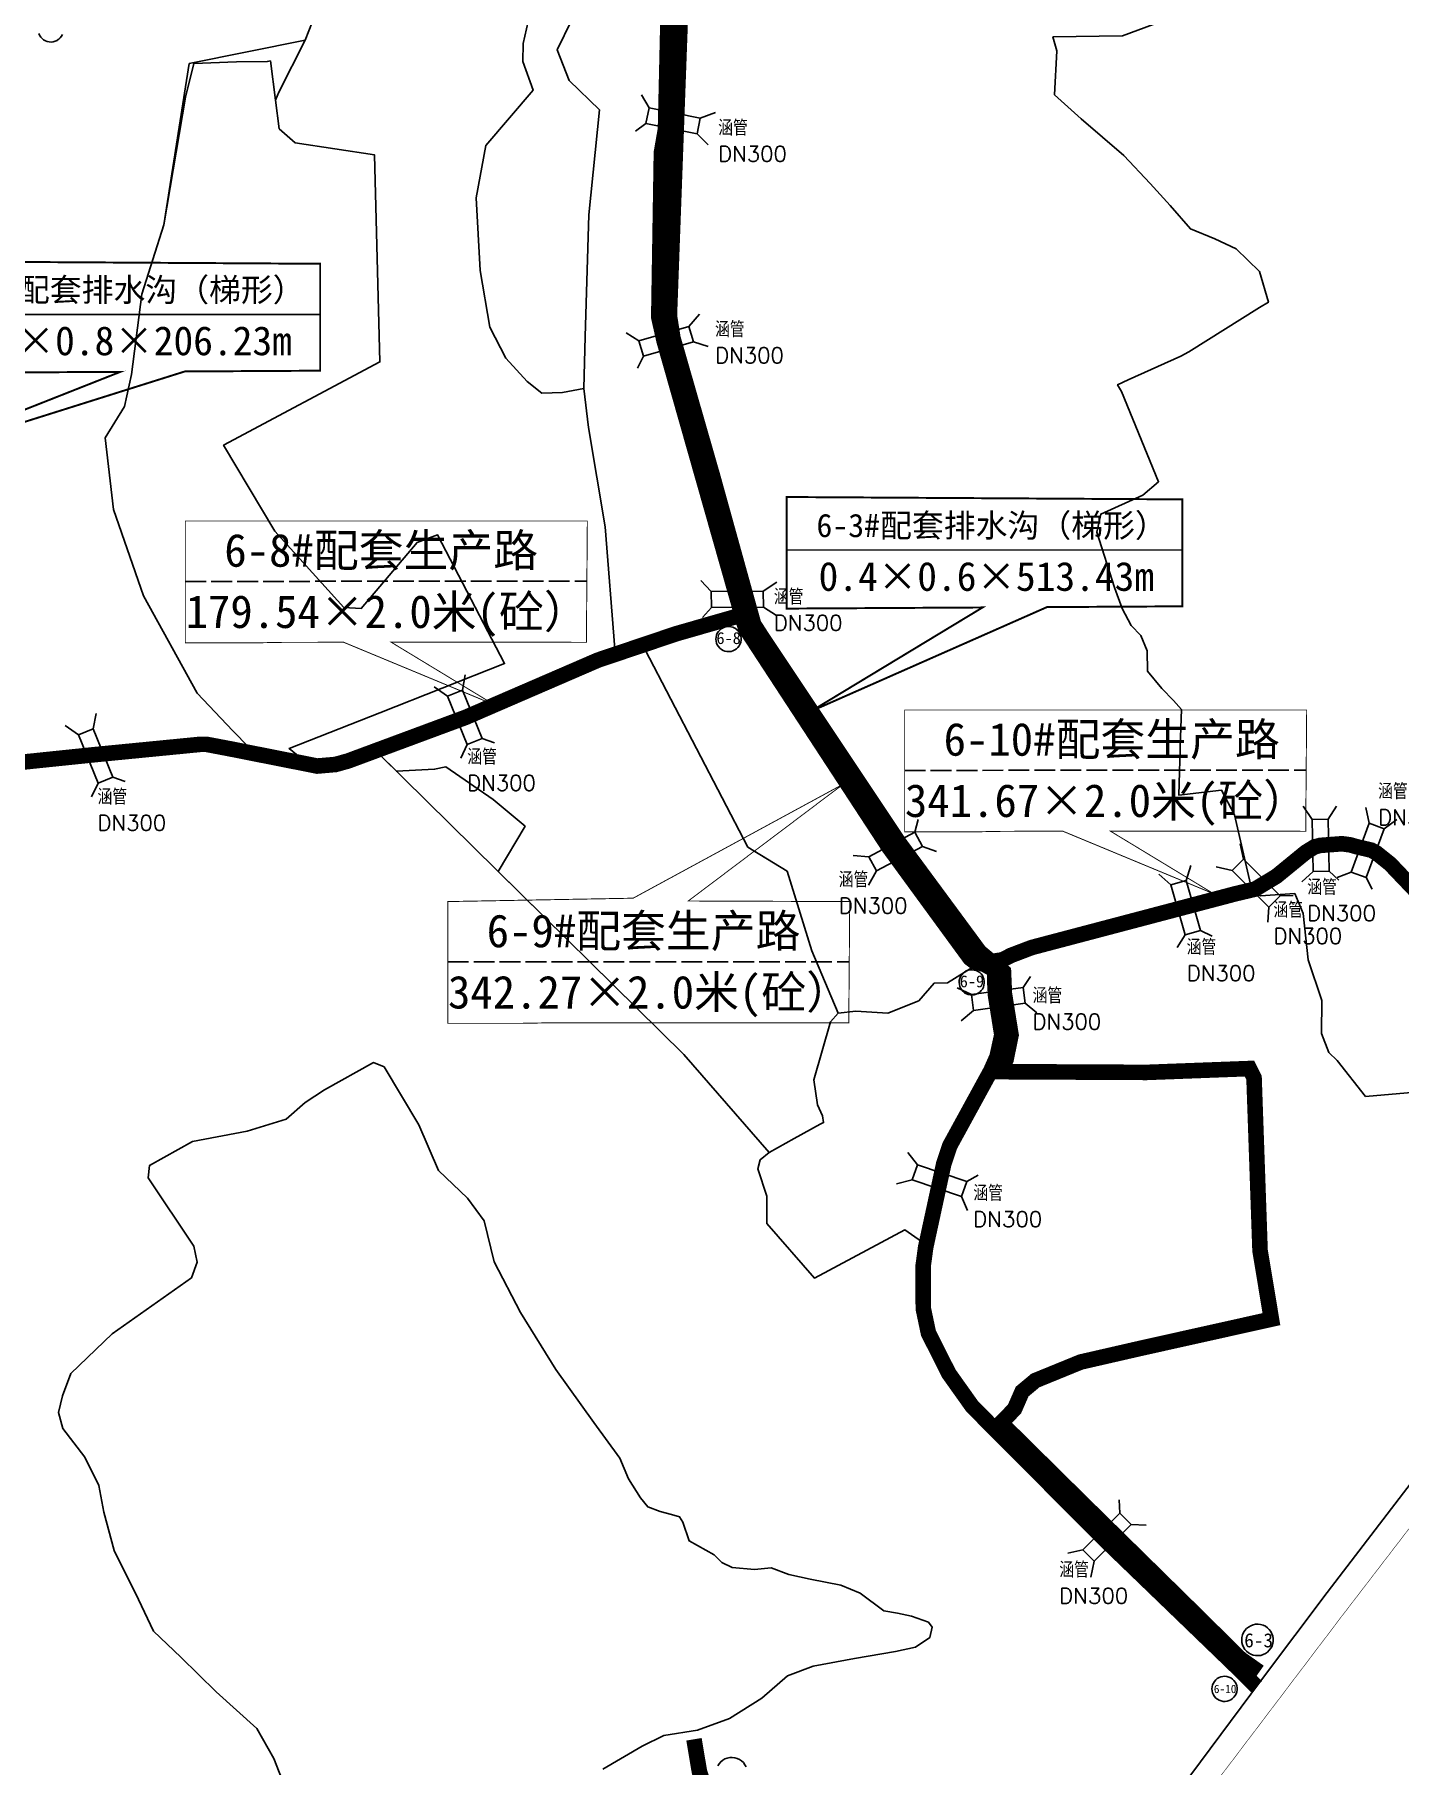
# Model space of a CAD drawing. Header units: millimetres. Extents: x 35444746 to 35449000, y 3482000 to 3488437.
# Drawn here: x 35446278.1 to 35446541, y 3484146.7 to 3484480.1 of the extents above; entities that cross this region are included whole.
import ezdxf

# ---------------------------------------------------------------- set-up
doc = ezdxf.new("R2010")
doc.units = ezdxf.units.MM
doc.linetypes.add('X3', pattern=[5, 4, -1])
for name, color, linetype, true_color in [('0201.02格田整理', 7, 'X3', 0x99cc00), ('0203.02旱地整理', 9, 'Continuous', 0x808080), ('0301.01生产道路工程标注', 6, 'X3', 0xff00ff), ('0301.02生产道路工程', 6, 'X3', 0xff00ff), ('0401.01渠道工程标注', 4, '732', 0x00ffff), ('0401.02渠道工程', 4, 'X3', 0x00ffff), ('0401.03涵管标注', 4, '732', 0x00ffff)]:
    doc.layers.add(name, color=color, linetype=linetype, true_color=true_color)
doc.styles.add('FS', font='rs.shx', dxfattribs={"bigfont": 'fs.shx'})
doc.styles.add('宋体', font='')
doc.styles.get('宋体').set_extended_font_data('SimSun')
doc.linetypes.add('732', pattern='A,9,-0.5,[162,AAA.SHX,S=1,R=0,X=0,Y=0],-0.5', length=10)

msp = doc.modelspace()

# ---------------------------------------------------------------- linework, layer by layer
at = {"layer": '0201.02格田整理', "color": 2, "linetype": 'ByBlock', "elevation": 560.836}
for points in [[(35446333.759394, 3484488.082599), (35446330.193906, 3484479.03453), (35446307.898, 3484474.515), (35446303.019666, 3484443.437192), (35446298.747594, 3484430.110551), (35446296.766998, 3484414.625151), (35446295.412433, 3484408.482399), (35446291.661342, 3484402.443762), (35446293.328499, 3484388.596551), (35446299.078865, 3484371.967593), (35446309.39436, 3484353.227003), (35446316.296513, 3484346.010163), (35446319.339214, 3484342.828738), (35446332.595983, 3484340.204939), (35446335.892856, 3484340.491949), (35446338.188666, 3484341.133673), (35446343.262159, 3484342.955192), (35446344.577847, 3484341.371058), (35446403.182572, 3484283.615413), (35446419.621586, 3484264.775278), (35446417.859456, 3484263.366692), (35446417.389559, 3484261.60596), (35446419.151688, 3484256.323763), (35446419.134477, 3484251.094286), (35446428.306812, 3484240.562314), (35446445.725556, 3484249.82988), (35446448.96221, 3484247.608827), (35446448.24939, 3484242.889883), (35446448.288291, 3484234.562996), (35446449.327345, 3484229.629135), (35446453.348696, 3484221.6496), (35446457.982031, 3484215.134858), (35446461.977081, 3484211.205186), (35446464.256297, 3484212.67045), (35446466.849664, 3484215.316514), (35446468.321571, 3484218.687614), (35446470.868545, 3484220.819145), (35446479.612495, 3484224.388862), (35446491.285637, 3484227.063607), (35446516.346065, 3484232.647929), (35446514.152822, 3484245.843866), (35446512.996548, 3484279.134409), (35446512.108335, 3484280.921344), (35446464.108686, 3484280.321927), (35446466.188707, 3484287.370728), (35446464.909907, 3484295.328852), (35446464.724287, 3484299.56692), (35446462.040797, 3484298.910618), (35446459.046306, 3484300.610745), (35446453.940844, 3484297.463646), (35446451.356381, 3484297.346266), (35446448.419502, 3484293.942181), (35446442.428273, 3484291.594536), (35446436.319561, 3484291.946683), (35446432.912774, 3484291.594536), (35446427.821751, 3484303.615523), (35446423.069958, 3484318.923811), (35446416.346348, 3484323.03476), (35446415.464316, 3484323.574052), (35446395.710693, 3484361.61427), (35446394.97705, 3484363.41831), (35446389.886948, 3484361.762614), (35446387.985033, 3484385.285229), (35446384.813302, 3484404.432554), (35446383.884, 3484411.942), (35446384.155101, 3484421.918678), (35446384.878937, 3484445.41401), (35446386.891, 3484465.589), (35446381.047439, 3484471.29774), (35446378.761, 3484477.168), (35446381.513769, 3484482.816704)], [(35446493.558, 3484482.08), (35446487.639258, 3484479.862467), (35446474.250156, 3484479.683499), (35446475.017674, 3484476.963036), (35446474.583, 3484468.501), (35446479.708, 3484463.858), (35446487.945, 3484456.843), (35446492.955546, 3484451.407402), (35446496.845, 3484447.188), (35446500.754, 3484442.72), (35446505.461, 3484440.779), (35446509.555, 3484438.842), (35446514.077, 3484434.458), (35446515.772, 3484428.562), (35446514.02, 3484427.521), (35446500.427, 3484418.998), (35446498.893, 3484418.161), (35446488.78, 3484413.628), (35446486.697108, 3484412.667656), (35446487.46, 3484411.361), (35446494.612, 3484393.978), (35446491.60474, 3484391.389502), (35446483.480613, 3484387.740349), (35446482.720031, 3484384.266127), (35446486.092579, 3484373.564558), (35446487.613753, 3484369.547491), (35446489.352241, 3484366.290411), (35446491.199386, 3484364.336166), (35446492.394598, 3484361.404795), (35446492.503245, 3484357.496299), (35446495.21964, 3484354.130649), (35446497.501395, 3484351.850695), (35446499.022578, 3484350.113587), (35446498.805263, 3484344.793685), (35446498.481197, 3484333.60654), (35446506.757687, 3484334.539558), (35446509.21941, 3484329.789646), (35446512.286542, 3484316.467001), (35446513.60525, 3484314.560408), (35446514.209771, 3484314.225898), (35446520.830474, 3484314.664312), (35446522.427607, 3484310.824075), (35446523.425667, 3484301.893922), (35446526.063589, 3484294.04624), (35446525.960256, 3484287.64929), (35446527.419099, 3484284.046505), (35446528.981, 3484282.468), (35446534.468032, 3484275.52569), (35446545.533201, 3484276.508505)], [(35446579.418312, 3484248.290165), (35446527.108002, 3484180.001391), (35446514.61445, 3484163.392086), (35446512.372025, 3484160.41094), (35446440.602, 3484063.89)]]:
    msp.add_lwpolyline(points, dxfattribs=at)
at = {"layer": '0201.02格田整理', "color": 2, "linetype": 'ByBlock'}
msp.add_lwpolyline([(35446326.25, 3484142.711), (35446324.162, 3484147.984), (35446320.934, 3484153.787), (35446313.058, 3484160.835), (35446306.235, 3484167.528), (35446300.985, 3484172.548), (35446298.109, 3484178.614), (35446293.402, 3484188.109), (35446291.408, 3484195.488), (35446290.459, 3484200.581), (35446287.757, 3484206.032), (35446283.562, 3484211.575), (35446282.695, 3484214.65), (35446283.496, 3484217.895), (35446285.09, 3484222.19), (35446293.014, 3484229.799), (35446308.322, 3484240.631), (35446309.385, 3484243.612), (35446308.781, 3484246.686), (35446299.961, 3484259.88), (35446300.232, 3484262.249), (35446308.498, 3484266.873), (35446319.036, 3484268.857), (35446326.545, 3484271.176), (35446330.243, 3484274.412), (35446333.94, 3484276.817), (35446343.396, 3484282.072), (35446345.413, 3484281.275), (35446352.138, 3484270.1), (35446355.885, 3484261.305), (35446361.487, 3484255.93), (35446364.722, 3484251.616), (35446366.628, 3484243.705), (35446371.689, 3484233.94), (35446378.502, 3484222.94), (35446385.845, 3484212.729), (35446390.828, 3484205.862), (35446392.483, 3484201.904), (35446394.815, 3484198.249), (35446396.215, 3484196.488), (35446398.584, 3484195.601), (35446400.753, 3484195.019), (35446402.334, 3484194.574), (35446402.945, 3484193.518), (35446404.163, 3484189.911), (35446408.987, 3484187.259), (35446410.476, 3484185.76), (35446412.494, 3484184.787), (35446416.799, 3484184.421), (35446419.963, 3484184.762), (35446423.386, 3484183.432), (35446427.513, 3484182.54), (35446433.426, 3484181.393), (35446437.11, 3484179.888), (35446441.665, 3484176.448), (35446444.298, 3484176), (35446447.029, 3484175.43), (35446450.274, 3484174.278), (35446450.973, 3484173.31), (35446450.527, 3484171.292), (35446447.81, 3484169.425), (35446443.945, 3484168.648), (35446436.042, 3484167.27), (35446428.05, 3484165.805), (35446423.111, 3484163.921), (35446418.18, 3484159.636), (35446411.934, 3484155.706), (35446405.781, 3484153.444), (35446399.28, 3484152.412), (35446395.147, 3484150.406), (35446387.582, 3484145.954)], dxfattribs=at)
at = {"layer": '0201.02格田整理', "color": 2, "linetype": 'ByBlock', "const_width": 0.1}
msp.add_lwpolyline([(35446470.8845, 3484097.56), (35446530.033, 3484175.594), (35446604.568914, 3484272.635066)], dxfattribs=at)
at = {"layer": '0203.02旱地整理', "color": 41}
msp.add_lwpolyline([(35446373.483, 3484484.047), (35446372.226, 3484478.394), (35446372.115, 3484474.91), (35446374.126, 3484469.419), (35446365.039, 3484458.757), (35446363.142, 3484448.666), (35446363.919, 3484434.638), (35446365.762, 3484423.738), (35446368.858, 3484417.795), (35446372.976, 3484413.31), (35446375.804, 3484411.01), (35446379.783, 3484411.143), (35446383.884116, 3484411.941062), (35446384.813302, 3484404.432554), (35446387.985033, 3484385.285229), (35446389.886948, 3484361.762615), (35446386.272978, 3484360.545007), (35446360.748668, 3484349.504244), (35446338.188666, 3484341.133673), (35446335.892856, 3484340.491949), (35446332.595983, 3484340.204939), (35446329.231558, 3484340.870831), (35446327.134563, 3484342.599411), (35446344.627759, 3484349.419484), (35446368.643853, 3484358.929142), (35446355.685, 3484383.743), (35446351.763248, 3484382.288067), (35446341.023945, 3484369.575986), (35446337.686078, 3484369.721855), (35446324.359696, 3484384.47474), (35446314.499534, 3484401.003814), (35446344.610756, 3484417.0591), (35446343.574, 3484456.943), (35446328.287, 3484459.274), (35446325.227, 3484461.961), (35446324.531973, 3484467.447438), (35446325.147946, 3484469.012971), (35446330.193906, 3484479.03453), (35446333.759394, 3484488.082599)], dxfattribs=at)
msp.add_lwpolyline([(35446373.483, 3484484.047), (35446372.226, 3484478.394), (35446372.115, 3484474.91), (35446374.126, 3484469.419), (35446365.039, 3484458.757), (35446363.142, 3484448.666), (35446363.919, 3484434.638), (35446365.762, 3484423.738), (35446368.858, 3484417.795), (35446372.976, 3484413.31), (35446375.804, 3484411.01), (35446379.783, 3484411.143), (35446383.884116, 3484411.941062), (35446384.813302, 3484404.432554), (35446387.985033, 3484385.285229), (35446389.886948, 3484361.762615), (35446386.272978, 3484360.545007), (35446360.748668, 3484349.504244), (35446338.188666, 3484341.133673), (35446335.892856, 3484340.491949), (35446332.595983, 3484340.204939), (35446329.231558, 3484340.870831), (35446327.134563, 3484342.599411), (35446344.627759, 3484349.419484), (35446368.643853, 3484358.929142), (35446355.685, 3484383.743), (35446351.763248, 3484382.288067), (35446341.023945, 3484369.575986), (35446337.686078, 3484369.721855), (35446324.359696, 3484384.47474), (35446314.499534, 3484401.003814), (35446344.610756, 3484417.0591), (35446343.574, 3484456.943), (35446328.287, 3484459.274), (35446325.227, 3484461.961), (35446324.531973, 3484467.447438), (35446325.147946, 3484469.012971), (35446330.193906, 3484479.03453), (35446333.759394, 3484488.082599)], dxfattribs=at)
for points in [[(35446323.569, 3484475.049), (35446324.531973, 3484467.447438), (35446325.227, 3484461.961), (35446328.287, 3484459.274), (35446343.574, 3484456.943), (35446344.610756, 3484417.0591), (35446314.499534, 3484401.003814), (35446324.359696, 3484384.47474), (35446337.686078, 3484369.721855), (35446341.023945, 3484369.575986), (35446351.763248, 3484382.288067), (35446355.685, 3484383.743), (35446368.643853, 3484358.929142), (35446344.627759, 3484349.419484), (35446327.134563, 3484342.599411), (35446329.231558, 3484340.870831), (35446319.339214, 3484342.828738), (35446316.296513, 3484346.010163), (35446309.39436, 3484353.227003), (35446299.078865, 3484371.967593), (35446293.328499, 3484388.596551), (35446291.661342, 3484402.443762), (35446295.412433, 3484408.482399), (35446296.766998, 3484414.625151), (35446298.747594, 3484430.110551), (35446303.019666, 3484443.437192), (35446307.194045, 3484468.082012), (35446308.759121, 3484474.550608), (35446316.991, 3484474.891), (35446322.906, 3484474.926)], [(35446323.569, 3484475.049), (35446324.531973, 3484467.447438), (35446325.227, 3484461.961), (35446328.287, 3484459.274), (35446343.574, 3484456.943), (35446344.610756, 3484417.0591), (35446314.499534, 3484401.003814), (35446324.359696, 3484384.47474), (35446337.686078, 3484369.721855), (35446341.023945, 3484369.575986), (35446351.763248, 3484382.288067), (35446355.685, 3484383.743), (35446368.643853, 3484358.929142), (35446344.627759, 3484349.419484), (35446327.134563, 3484342.599411), (35446329.231558, 3484340.870831), (35446319.339214, 3484342.828738), (35446316.296513, 3484346.010163), (35446309.39436, 3484353.227003), (35446299.078865, 3484371.967593), (35446293.328499, 3484388.596551), (35446291.661342, 3484402.443762), (35446295.412433, 3484408.482399), (35446296.766998, 3484414.625151), (35446298.747594, 3484430.110551), (35446303.019666, 3484443.437192), (35446307.194045, 3484468.082012), (35446308.759121, 3484474.550608), (35446316.991, 3484474.891), (35446322.906, 3484474.926)], [(35446395.710693, 3484361.61427), (35446415.464316, 3484323.574052), (35446423.069958, 3484318.923811), (35446427.821751, 3484303.615523), (35446432.912774, 3484291.594536), (35446431.385599, 3484289.95119), (35446428.197278, 3484278.743751), (35446428.90213, 3484273.931086), (35446429.841926, 3484271.818207), (35446430.07688, 3484270.527002), (35446429.436729, 3484270.180529), (35446424.438066, 3484267.47507), (35446419.621586, 3484264.775278), (35446403.182572, 3484283.615413), (35446385.047445, 3484301.487794), (35446367.404094, 3484318.875523), (35446372.592888, 3484327.615771), (35446366.41, 3484332.779), (35446357.289957, 3484339.043126), (35446355.137, 3484338.598), (35446347.794799, 3484338.200714), (35446344.577847, 3484341.371058), (35446361.494062, 3484347.647582), (35446386.990513, 3484358.676294)], [(35446395.710693, 3484361.61427), (35446415.464316, 3484323.574052), (35446423.069958, 3484318.923811), (35446427.821751, 3484303.615523), (35446432.912774, 3484291.594536), (35446431.385599, 3484289.95119), (35446428.197278, 3484278.743751), (35446428.90213, 3484273.931086), (35446429.841926, 3484271.818207), (35446430.07688, 3484270.527002), (35446429.436729, 3484270.180529), (35446424.438066, 3484267.47507), (35446419.621586, 3484264.775278), (35446403.182572, 3484283.615413), (35446385.047445, 3484301.487794), (35446367.404094, 3484318.875523), (35446372.592888, 3484327.615771), (35446366.41, 3484332.779), (35446357.289957, 3484339.043126), (35446355.137, 3484338.598), (35446347.794799, 3484338.200714), (35446344.577847, 3484341.371058), (35446361.494062, 3484347.647582), (35446386.990513, 3484358.676294)]]:
    msp.add_lwpolyline(points, close=True, dxfattribs=at)
at = {"layer": '0301.01生产道路工程标注'}
for p, q in [((35446307.137775, 3484374.776814, 166.192687), (35446384.38624, 3484374.796841, 166.192687)), ((35446445.699863, 3484338.368866, 166.192687), (35446522.948329, 3484338.388893, 166.192687)), ((35446357.681146, 3484301.465539, 166.192687), (35446434.929612, 3484301.485566, 166.192687))]:
    msp.add_line(p, q, dxfattribs=at)
at = {"layer": '0301.01生产道路工程标注', "linetype": 'Continuous'}
for points in [[(35446278.91491, 3484480.3287), (35446279.068971, 3484479.970166), (35446279.27855, 3484479.640988), (35446279.538219, 3484479.349691), (35446279.841253, 3484479.10382), (35446280.179802, 3484478.909744), (35446280.5451, 3484478.772487), (35446280.927685, 3484478.695606), (35446281.317648, 3484478.681092), (35446281.704889, 3484478.72932), (35446282.079379, 3484478.839041), (35446282.421987, 3484479.002903)], [(35446282.440006, 3484479.01338), (35446282.751892, 3484479.230078), (35446283.032496, 3484479.501266), (35446283.265966, 3484479.813954), (35446283.446253, 3484480.160044)], [(35446412.982532, 3484361.573565), (35446413.294418, 3484361.790262), (35446413.575022, 3484362.06145), (35446413.808492, 3484362.374138), (35446413.988779, 3484362.720228), (35446414.111215, 3484363.090756), (35446414.172628, 3484363.476126), (35446414.171429, 3484363.866357), (35446414.107647, 3484364.251342), (35446413.982936, 3484364.621111), (35446413.800524, 3484364.966086), (35446413.565137, 3484365.277332), (35446413.282871, 3484365.54679), (35446412.961035, 3484365.767479), (35446412.607966, 3484365.933685), (35446412.232808, 3484366.041102), (35446411.845278, 3484366.086948), (35446411.455412, 3484366.070036), (35446411.073307, 3484365.990804), (35446410.70886, 3484365.851305), (35446410.37151, 3484365.655151), (35446410.069994, 3484365.407422), (35446409.812121, 3484365.114534), (35446409.604569, 3484364.784074), (35446409.452715, 3484364.424599), (35446409.360491, 3484364.045421), (35446409.330286, 3484363.656358), (35446409.362883, 3484363.267489), (35446409.457436, 3484362.888884), (35446409.611497, 3484362.53035), (35446409.821076, 3484362.201172), (35446410.080745, 3484361.909875), (35446410.383779, 3484361.664004), (35446410.722328, 3484361.469928), (35446411.087626, 3484361.332671), (35446411.470211, 3484361.25579), (35446411.860174, 3484361.241276), (35446412.247415, 3484361.289504), (35446412.621905, 3484361.399225), (35446412.964513, 3484361.563087)], [(35446459.848377, 3484295.440429), (35446460.160263, 3484295.657126), (35446460.440868, 3484295.928314), (35446460.674337, 3484296.241002), (35446460.854624, 3484296.587092), (35446460.97706, 3484296.95762), (35446461.038474, 3484297.34299), (35446461.037274, 3484297.733221), (35446460.973493, 3484298.118206), (35446460.848781, 3484298.487975), (35446460.666369, 3484298.83295), (35446460.430983, 3484299.144196), (35446460.148716, 3484299.413654), (35446459.826881, 3484299.634344), (35446459.473811, 3484299.800549), (35446459.098654, 3484299.907966), (35446458.711123, 3484299.953812), (35446458.321257, 3484299.9369), (35446457.939152, 3484299.857669), (35446457.574706, 3484299.71817), (35446457.237355, 3484299.522015), (35446456.935839, 3484299.274286), (35446456.677966, 3484298.981399), (35446456.470415, 3484298.650938), (35446456.318561, 3484298.291464), (35446456.226337, 3484297.912285), (35446456.196132, 3484297.523222), (35446456.228728, 3484297.134353), (35446456.323281, 3484296.755748), (35446456.477343, 3484296.397214), (35446456.686921, 3484296.068036), (35446456.946591, 3484295.776739), (35446457.249624, 3484295.530869), (35446457.588174, 3484295.336792), (35446457.953471, 3484295.199535), (35446458.336056, 3484295.122655), (35446458.726019, 3484295.10814), (35446459.11326, 3484295.156368), (35446459.487751, 3484295.26609), (35446459.830358, 3484295.429951)], [(35446508.536199, 3484159.325869), (35446508.848084, 3484159.542566), (35446509.128689, 3484159.813754), (35446509.362159, 3484160.126442), (35446509.542446, 3484160.472532), (35446509.664881, 3484160.84306), (35446509.726295, 3484161.22843), (35446509.725095, 3484161.618661), (35446509.661314, 3484162.003646), (35446509.536603, 3484162.373415), (35446509.35419, 3484162.71839), (35446509.118804, 3484163.029637), (35446508.836537, 3484163.299094), (35446508.514702, 3484163.519784), (35446508.161633, 3484163.685989), (35446507.786475, 3484163.793406), (35446507.398945, 3484163.839252), (35446507.009078, 3484163.822341), (35446506.626974, 3484163.743109), (35446506.262527, 3484163.60361), (35446505.925176, 3484163.407455), (35446505.623661, 3484163.159726), (35446505.365787, 3484162.866839), (35446505.158236, 3484162.536378), (35446505.006382, 3484162.176904), (35446504.914158, 3484161.797725), (35446504.883953, 3484161.408662), (35446504.91655, 3484161.019793), (35446505.011103, 3484160.641188), (35446505.165164, 3484160.282655), (35446505.374743, 3484159.953476), (35446505.634412, 3484159.662179), (35446505.937446, 3484159.416309), (35446506.275995, 3484159.222232), (35446506.641293, 3484159.084976), (35446507.023878, 3484159.008095), (35446507.41384, 3484158.99358), (35446507.801082, 3484159.041809), (35446508.175572, 3484159.15153), (35446508.518179, 3484159.315391)]]:
    msp.add_lwpolyline(points, dxfattribs=at)
at = {"layer": '0301.01生产道路工程标注', "const_width": 0.18, "flags": 128}
for points in [[(35446384.572229, 3484386.400753), (35446384.572229, 3484386.400753), (35446384.572229, 3484386.400753), (35446307.137775, 3484386.400753), (35446307.137775, 3484369.863021), (35446307.137775, 3484369.863021), (35446307.137775, 3484367.42648), (35446307.137775, 3484362.945378), (35446317.839756, 3484362.945378), (35446321.299414, 3484362.945378), (35446321.299414, 3484362.945378), (35446326.219825, 3484363.035303), (35446337.644748, 3484363.040522), (35446366.68042, 3484350.991906), (35446346.802649, 3484363.044705), (35446366.599891, 3484363.053749), (35446384.38624, 3484363.035181), (35446384.572229, 3484386.400753)], [(35446523.134318, 3484349.992805), (35446523.134318, 3484349.992805), (35446523.134318, 3484349.992805), (35446445.699863, 3484349.992805), (35446445.699863, 3484333.455074), (35446445.699863, 3484333.455074), (35446445.699863, 3484331.018532), (35446445.699863, 3484326.53743), (35446456.401845, 3484326.53743), (35446459.861503, 3484326.53743), (35446459.861503, 3484326.53743), (35446464.781913, 3484326.627355), (35446476.206837, 3484326.632574), (35446505.242509, 3484314.583958), (35446485.364737, 3484326.636757), (35446505.16198, 3484326.645801), (35446522.948329, 3484326.627233), (35446523.134318, 3484349.992805)], [(35446404.007245, 3484313.202332), (35446433.905368, 3484335.736338), (35446393.391425, 3484313.741147), (35446357.681146, 3484313.089477), (35446357.681146, 3484296.551746), (35446357.681146, 3484296.551746), (35446357.681146, 3484294.115204), (35446357.681146, 3484289.634103), (35446368.383127, 3484289.634103), (35446371.842785, 3484289.634103), (35446371.842785, 3484289.634103), (35446376.763196, 3484289.724028), (35446417.143262, 3484289.742473), (35446434.929612, 3484289.723905), (35446435.1156, 3484313.089477)]]:
    msp.add_lwpolyline(points, close=True, dxfattribs=at)
at = {"layer": '0301.02生产道路工程', "linetype": 'Continuous', "const_width": 3, "elevation": 567.729678, "flags": 128}
for points in [[(35446401.258755, 3484533.853767), (35446399.625661, 3484461.878331), (35446398.841282, 3484457.368239), (35446398.332165, 3484425.691579), (35446399.35879, 3484421.101343), (35446413.821769, 3484370.182495), (35446414.409758, 3484367.74037), (35446415.133708, 3484365.645455), (35446442.663045, 3484323.541859), (35446458.287726, 3484302.161173), (35446459.126079, 3484301.536971), (35446459.701576, 3484301.392734), (35446462.019059, 3484300.740035), (35446462.019059, 3484300.740035)], [(35446239.864345, 3484336.297488), (35446240.6972, 3484336.288222), (35446242.701362, 3484336.529055), (35446289.460789, 3484341.370908), (35446310.105933, 3484343.388789), (35446311.231397, 3484343.377956), (35446315.674215, 3484342.534721), (35446332.541185, 3484339.196387), (35446336.072364, 3484339.503794), (35446338.497727, 3484340.18173), (35446361.121365, 3484348.575913), (35446386.631745, 3484359.610651), (35446401.721877, 3484364.69477), (35446413.42691, 3484368.052195), (35446413.42691, 3484368.052195)], [(35446513.458531, 3484161.855374), (35446509.093426, 3484166.19142), (35446484.078091, 3484190.323836), (35446458.749127, 3484215.781675), (35446454.207572, 3484222.167369), (35446450.279018, 3484229.962767), (35446449.287804, 3484234.669462), (35446449.249703, 3484242.825227), (35446449.742771, 3484246.489353), (35446453.218873, 3484262.52563), (35446454.383048, 3484266.0343), (35446462.270738, 3484280.459211), (35446463.488834, 3484283.185641), (35446464.414447, 3484287.413163), (35446463.207619, 3484294.986655), (35446463.057233, 3484297.533328), (35446463.008533, 3484301.631809), (35446464.549441, 3484301.872951), (35446466.179009, 3484302.719931), (35446470.190784, 3484304.244157), (35446509.315189, 3484314.567211), (35446513.222014, 3484315.497127), (35446517.307441, 3484317.962872), (35446522.966189, 3484322.591238), (35446524.62288, 3484323.617396), (35446525.738911, 3484323.907102), (35446529.947446, 3484324.230609), (35446531.515125, 3484324.01509), (35446532.694971, 3484323.675232), (35446535.589628, 3484322.997357), (35446536.545857, 3484322.476765), (35446539.225553, 3484320.323774), (35446544.836181, 3484314.435563)]]:
    msp.add_lwpolyline(points, dxfattribs=at)
at = {"layer": '0401.01渠道工程标注'}
for p, q in [((35446256.90082, 3484426.196037, 746.275204), (35446333.108836, 3484426.215795, 746.275204)), ((35446422.981642, 3484380.803235, 746.275204), (35446499.189659, 3484380.822992, 746.275204))]:
    msp.add_line(p, q, dxfattribs=at)
at = {"layer": '0401.01渠道工程标注', "linetype": 'Continuous', "const_width": 0.37679, "elevation": 567.729678, "flags": 128}
for points in [[(35446333.108836, 3484415.362754), (35446307.025264, 3484415.212888), (35446246.82707, 3484396.257829), (35446294.628535, 3484415.141661), (35446256.90082, 3484414.924893), (35446256.90082, 3484436.419908), (35446333.108836, 3484435.959325)], [(35446499.189659, 3484369.969951), (35446473.106086, 3484369.820086), (35446427.611042, 3484349.728462), (35446460.709358, 3484369.748859), (35446422.981642, 3484369.532091), (35446422.981642, 3484391.027106), (35446499.189659, 3484390.566523)]]:
    msp.add_lwpolyline(points, close=True, dxfattribs=at)
at = {"layer": '0401.01渠道工程标注', "linetype": 'Continuous', "elevation": 80518.069}
for points in [[(35446515.200078, 3484168.236775), (35446515.589935, 3484168.507646), (35446515.940691, 3484168.846631), (35446516.232528, 3484169.237491), (35446516.457886, 3484169.670103), (35446516.610931, 3484170.133263), (35446516.687698, 3484170.614976), (35446516.686198, 3484171.102765), (35446516.606472, 3484171.583996), (35446516.450582, 3484172.046208), (35446516.222567, 3484172.477426), (35446515.928334, 3484172.866484), (35446515.575501, 3484173.203306), (35446515.173207, 3484173.479168), (35446514.73187, 3484173.686925), (35446514.262923, 3484173.821196), (35446513.77851, 3484173.878504), (35446513.291177, 3484173.857364), (35446512.813546, 3484173.758324), (35446512.357988, 3484173.583951), (35446511.9363, 3484173.338757), (35446511.559405, 3484173.029096), (35446511.237063, 3484172.662987), (35446510.977624, 3484172.249911), (35446510.787807, 3484171.800568), (35446510.672527, 3484171.326595), (35446510.63477, 3484170.840266), (35446510.675516, 3484170.35418), (35446510.793708, 3484169.880924), (35446510.986284, 3484169.432757), (35446511.248257, 3484169.021284), (35446511.572844, 3484168.657162), (35446511.951636, 3484168.349824), (35446512.374823, 3484168.107229), (35446512.831445, 3484167.935658), (35446513.309676, 3484167.839557), (35446513.79713, 3484167.821414), (35446514.281181, 3484167.881699), (35446514.749294, 3484168.018851), (35446515.177553, 3484168.223678)], [(35446415.155405, 3484146.385677), (35446414.92739, 3484146.816896), (35446414.633157, 3484147.205954), (35446414.280324, 3484147.542776), (35446413.87803, 3484147.818638), (35446413.436693, 3484148.026394), (35446412.967746, 3484148.160665), (35446412.483333, 3484148.217973), (35446411.996, 3484148.196834), (35446411.518369, 3484148.097794), (35446411.062811, 3484147.92342), (35446410.641123, 3484147.678227), (35446410.264228, 3484147.368566), (35446409.941886, 3484147.002456), (35446409.682447, 3484146.589381)]]:
    msp.add_lwpolyline(points, dxfattribs=at)
at = {"layer": '0401.02渠道工程', "linetype": 'Continuous', "const_width": 3, "elevation": 567.729678, "flags": 128}
for points in [[(35446404.598793, 3484541.204489), (35446400.374348, 3484425.961315), (35446401.045923, 3484421.691716), (35446401.045923, 3484421.691716), (35446408.639732, 3484395.25248), (35446416.603802, 3484366.528916), (35446417.995469, 3484364.361936), (35446444.497768, 3484324.586381), (35446460.124321, 3484303.398517), (35446464.724287, 3484299.56692), (35446464.909907, 3484295.328852), (35446466.188707, 3484287.370728), (35446465.230026, 3484282.694171), (35446464.108686, 3484280.321927), (35446492.326009, 3484280.181477), (35446512.108335, 3484280.921344), (35446512.996548, 3484279.134409), (35446514.152822, 3484245.843866), (35446516.346065, 3484232.647929), (35446491.285637, 3484227.063607), (35446479.612495, 3484224.388862), (35446470.868545, 3484220.819145), (35446468.321571, 3484218.687614), (35446466.849664, 3484215.316514), (35446464.256297, 3484212.67045), (35446464.256297, 3484212.67045), (35446479.710934, 3484197.403579), (35446499.933764, 3484177.530147), (35446510.364454, 3484167.231812), (35446514.00169, 3484164.657216)], [(35446437.411023, 3484063.022208), (35446436.281214, 3484063.951116), (35446435.770778, 3484064.593599), (35446434.80483, 3484067.479777), (35446408.095773, 3484140.372812), (35446407.007511, 3484143.058553), (35446406.178946, 3484145.36998), (35446405.115021, 3484151.707649)]]:
    msp.add_lwpolyline(points, dxfattribs=at)
at = {"layer": '0401.03涵管标注', "color": 4, "linetype": 'Continuous'}
for p, q in [((35446396.486715, 3484466.005631, 567.729678), (35446395.015299, 3484468.515333, 567.729678)), ((35446396.486715, 3484466.005631, 567.729678), (35446395.868958, 3484462.983865, 567.729678)), ((35446406.317046, 3484463.995957, 567.729678), (35446396.486715, 3484466.005631, 567.729678)), ((35446406.317046, 3484463.995957, 567.729678), (35446409.232451, 3484465.129661, 567.729678)), ((35446395.868958, 3484462.983865, 567.729678), (35446393.828199, 3484461.502393, 567.729678)), ((35446395.868958, 3484462.983865, 567.729678), (35446405.699289, 3484460.974192, 567.729678)), ((35446395.868958, 3484462.983865, 567.729678), (35446395.868958, 3484462.983865, 567.729678)), ((35446405.699289, 3484460.974192, 567.729678), (35446406.317046, 3484463.995957, 567.729678)), ((35446405.699289, 3484460.974192, 567.729678), (35446407.837921, 3484458.854791, 567.729678)), ((35446404.135884, 3484423.893717, 1135.459357), (35446406.188544, 3484426.25411, 1135.459357)), ((35446394.499918, 3484421.09687, 1135.459357), (35446392.02946, 3484422.633264, 1135.459357)), ((35446404.135884, 3484423.893717, 1135.459357), (35446394.499918, 3484421.09687, 1135.459357)), ((35446394.499918, 3484421.09687, 1135.459357), (35446395.359647, 3484418.13485, 1135.459357)), ((35446395.359647, 3484418.13485, 1135.459357), (35446404.995613, 3484420.931697, 1135.459357)), ((35446404.995613, 3484420.931697, 1135.459357), (35446404.135884, 3484423.893717, 1135.459357)), ((35446404.995613, 3484420.931697, 1135.459357), (35446407.874939, 3484420.051306, 1135.459357)), ((35446395.359647, 3484418.13485, 1135.459357), (35446394.242982, 3484415.873763, 1135.459357)), ((35446395.359647, 3484418.13485, 1135.459357), (35446395.359647, 3484418.13485, 1135.459357)), ((35446408.430574, 3484372.801661, 1135.459357), (35446406.461018, 3484374.942811, 1135.459357)), ((35446418.463535, 3484372.919487, 1135.459357), (35446421.072707, 3484374.644912, 1135.459357)), ((35446418.463535, 3484372.919487, 1135.459357), (35446408.430574, 3484372.801661, 1135.459357)), ((35446408.430574, 3484372.801661, 1135.459357), (35446408.466793, 3484369.717609, 1135.459357)), ((35446418.499754, 3484369.835435, 1135.459357), (35446418.463535, 3484372.919487, 1135.459357)), ((35446408.466793, 3484369.717609, 1135.459357), (35446406.786078, 3484367.837541, 1135.459357)), ((35446408.466793, 3484369.717609, 1135.459357), (35446418.499754, 3484369.835435, 1135.459357)), ((35446408.466793, 3484369.717609, 1135.459357), (35446408.466793, 3484369.717609, 1135.459357)), ((35446418.499754, 3484369.835435, 1135.459357), (35446421.038731, 3484368.217039, 1135.459357)), ((35446357.637955, 3484352.647082, 567.729678), (35446355.07357, 3484354.438395, 567.729678)), ((35446360.492346, 3484353.815476, 567.729678), (35446361.06305, 3484356.771809, 567.729678)), ((35446360.492346, 3484353.815476, 567.729678), (35446357.637955, 3484352.647082, 567.729678)), ((35446357.637955, 3484352.647082, 567.729678), (35446361.438944, 3484343.361251, 567.729678)), ((35446364.293335, 3484344.529645, 567.729678), (35446360.492346, 3484353.815476, 567.729678)), ((35446289.396256, 3484346.370919, 567.729678), (35446289.966961, 3484349.327252, 567.729678)), ((35446286.541865, 3484345.202525, 567.729678), (35446283.97748, 3484346.993837, 567.729678)), ((35446289.396256, 3484346.370919, 567.729678), (35446286.541865, 3484345.202525, 567.729678)), ((35446286.541865, 3484345.202525, 567.729678), (35446290.342854, 3484335.916693, 567.729678)), ((35446293.197246, 3484337.085087, 567.729678), (35446289.396256, 3484346.370919, 567.729678)), ((35446361.438944, 3484343.361251, 567.729678), (35446364.293335, 3484344.529645, 567.729678)), ((35446364.293335, 3484344.529645, 567.729678), (35446364.293335, 3484344.529645, 567.729678)), ((35446364.293335, 3484344.529645, 567.729678), (35446366.659908, 3484343.65856, 567.729678)), ((35446361.438944, 3484343.361251, 567.729678), (35446360.172647, 3484340.742059, 567.729678)), ((35446290.342854, 3484335.916693, 567.729678), (35446289.076557, 3484333.297501, 567.729678)), ((35446290.342854, 3484335.916693, 567.729678), (35446293.197246, 3484337.085087, 567.729678)), ((35446293.197246, 3484337.085087, 567.729678), (35446293.197246, 3484337.085087, 567.729678)), ((35446293.197246, 3484337.085087, 567.729678), (35446295.563819, 3484336.214002, 567.729678)), ((35446524.194571, 3484328.8983, 567.729678), (35446522.4565, 3484331.499065, 567.729678)), ((35446527.278411, 3484328.94949, 567.729678), (35446528.884462, 3484331.496294, 567.729678)), ((35446535.194704, 3484328.185457, 567.729678), (35446534.520234, 3484331.239955, 567.729678)), ((35446447.650756, 3484326.430951, 567.729678), (35446448.277361, 3484328.873659, 567.729678)), ((35446527.278411, 3484328.94949, 567.729678), (35446524.194571, 3484328.8983, 567.729678)), ((35446524.194571, 3484328.8983, 567.729678), (35446524.361102, 3484318.866029, 567.729678)), ((35446527.444942, 3484318.917219, 567.729678), (35446527.278411, 3484328.94949, 567.729678)), ((35446535.194704, 3484328.185457, 567.729678), (35446531.705181, 3484318.77815, 567.729678)), ((35446538.086436, 3484327.112805, 567.729678), (35446535.194704, 3484328.185457, 567.729678)), ((35446538.086436, 3484327.112805, 567.729678), (35446540.507993, 3484328.902125, 567.729678)), ((35446447.650756, 3484326.430951, 567.729678), (35446438.798243, 3484321.707901, 567.729678)), ((35446449.102584, 3484323.709759, 567.729678), (35446447.650756, 3484326.430951, 567.729678)), ((35446447.650756, 3484326.430951, 567.729678), (35446447.650756, 3484326.430951, 567.729678)), ((35446510.936272, 3484321.284836, 567.729678), (35446510.323836, 3484324.232806, 567.729678)), ((35446534.596913, 3484317.705498, 567.729678), (35446538.086436, 3484327.112805, 567.729678)), ((35446438.798243, 3484321.707901, 567.729678), (35446435.799276, 3484321.975868, 567.729678)), ((35446438.798243, 3484321.707901, 567.729678), (35446440.250071, 3484318.986708, 567.729678)), ((35446440.250071, 3484318.986708, 567.729678), (35446449.102584, 3484323.709759, 567.729678)), ((35446449.102584, 3484323.709759, 567.729678), (35446451.836686, 3484322.715596, 567.729678)), ((35446510.936272, 3484321.284836, 567.729678), (35446508.752448, 3484319.106854, 567.729678)), ((35446518.021628, 3484314.180477, 567.729678), (35446510.936272, 3484321.284836, 567.729678)), ((35446440.250071, 3484318.986708, 567.729678), (35446438.728042, 3484316.25389, 567.729678)), ((35446496.981335, 3484316.330195, 567.729678), (35446494.629521, 3484318.392679, 567.729678)), ((35446499.946914, 3484317.177566, 567.729678), (35446500.839303, 3484320.053196, 567.729678)), ((35446508.752448, 3484319.106854, 567.729678), (35446505.695863, 3484319.771801, 567.729678)), ((35446508.752448, 3484319.106854, 567.729678), (35446515.837805, 3484312.002495, 567.729678)), ((35446524.361102, 3484318.866029, 567.729678), (35446522.229538, 3484316.886102, 567.729678)), ((35446524.361102, 3484318.866029, 567.729678), (35446527.444942, 3484318.917219, 567.729678)), ((35446527.444942, 3484318.917219, 567.729678), (35446527.444942, 3484318.917219, 567.729678)), ((35446527.444942, 3484318.917219, 567.729678), (35446529.333147, 3484317.245652, 567.729678)), ((35446531.705181, 3484318.77815, 567.729678), (35446528.999961, 3484317.70789, 567.729678)), ((35446531.705181, 3484318.77815, 567.729678), (35446534.596913, 3484317.705498, 567.729678)), ((35446534.596913, 3484317.705498, 567.729678), (35446534.596913, 3484317.705498, 567.729678)), ((35446534.596913, 3484317.705498, 567.729678), (35446535.748832, 3484315.462166, 567.729678)), ((35446499.946914, 3484317.177566, 567.729678), (35446496.981335, 3484316.330195, 567.729678)), ((35446496.981335, 3484316.330195, 567.729678), (35446499.737981, 3484306.682651, 567.729678)), ((35446502.703559, 3484307.530022, 567.729678), (35446499.946914, 3484317.177566, 567.729678)), ((35446515.837805, 3484312.002495, 567.729678), (35446518.021628, 3484314.180477, 567.729678)), ((35446518.021628, 3484314.180477, 567.729678), (35446520.54111, 3484314.28849, 567.729678)), ((35446518.021628, 3484314.180477, 567.729678), (35446518.021628, 3484314.180477, 567.729678)), ((35446515.837805, 3484312.002495, 567.729678), (35446515.678454, 3484309.097623, 567.729678)), ((35446499.737981, 3484306.682651, 567.729678), (35446502.703559, 3484307.530022, 567.729678)), ((35446502.703559, 3484307.530022, 567.729678), (35446502.703559, 3484307.530022, 567.729678)), ((35446502.703559, 3484307.530022, 567.729678), (35446504.959971, 3484306.403939, 567.729678)), ((35446499.737981, 3484306.682651, 567.729678), (35446498.191299, 3484304.21862, 567.729678)), ((35446468.494656, 3484296.561432, 567.729678), (35446469.926012, 3484298.637649, 567.729678)), ((35446458.555888, 3484295.184815, 567.729678), (35446455.833801, 3484296.471613, 567.729678)), ((35446468.494656, 3484296.561432, 567.729678), (35446458.555888, 3484295.184815, 567.729678)), ((35446458.555888, 3484295.184815, 567.729678), (35446458.979049, 3484292.129716, 567.729678)), ((35446468.917818, 3484293.506333, 567.729678), (35446468.494656, 3484296.561432, 567.729678)), ((35446468.494656, 3484296.561432, 567.729678), (35446468.494656, 3484296.561432, 567.729678)), ((35446458.979049, 3484292.129716, 567.729678), (35446456.607167, 3484290.090343, 567.729678)), ((35446458.979049, 3484292.129716, 567.729678), (35446468.917818, 3484293.506333, 567.729678)), ((35446468.917818, 3484293.506333, 567.729678), (35446471.140626, 3484291.629422, 567.729678)), ((35446448.143207, 3484262.395522, 567.729678), (35446446.283212, 3484264.763227, 567.729678)), ((35446448.143207, 3484262.395522, 567.729678), (35446447.156348, 3484259.473399, 567.729678)), ((35446457.649383, 3484259.185099, 567.729678), (35446448.143207, 3484262.395522, 567.729678)), ((35446447.156348, 3484259.473399, 567.729678), (35446444.123082, 3484258.709093, 567.729678)), ((35446447.156348, 3484259.473399, 567.729678), (35446456.662524, 3484256.262976, 567.729678)), ((35446456.662524, 3484256.262976, 567.729678), (35446457.649383, 3484259.185099, 567.729678)), ((35446457.649383, 3484259.185099, 567.729678), (35446459.857748, 3484260.402711, 567.729678)), ((35446457.649383, 3484259.185099, 567.729678), (35446457.649383, 3484259.185099, 567.729678)), ((35446456.662524, 3484256.262976, 567.729678), (35446457.812141, 3484253.590514, 567.729678)), ((35446487.12971, 3484195.2971, 567.729678), (35446487.015572, 3484197.816312, 567.729678)), ((35446487.12971, 3484195.2971, 567.729678), (35446480.042595, 3484188.194496, 567.729678)), ((35446489.312994, 3484193.118577, 567.729678), (35446487.12971, 3484195.2971, 567.729678)), ((35446487.12971, 3484195.2971, 567.729678), (35446487.12971, 3484195.2971, 567.729678)), ((35446482.225879, 3484186.015973, 567.729678), (35446489.312994, 3484193.118577, 567.729678)), ((35446489.312994, 3484193.118577, 567.729678), (35446492.218245, 3484192.966288, 567.729678)), ((35446480.042595, 3484188.194496, 567.729678), (35446477.096122, 3484187.574896, 567.729678)), ((35446480.042595, 3484188.194496, 567.729678), (35446482.225879, 3484186.015973, 567.729678)), ((35446482.225879, 3484186.015973, 567.729678), (35446481.568363, 3484182.95778, 567.729678))]:
    msp.add_line(p, q, dxfattribs=at)

# ---------------------------------------------------------------- texts
at = {"layer": '0301.01生产道路工程标注', "color": 0, "style": '宋体'}
for s, height, p in [('6-8#配套生产路', 6.3354219, (35446314.639061, 3484377.597894, 397.422281)), ('179.54×2.0米(砼）', 6.33542188, (35446307.187395, 3484365.792879, 397.422281)), ('6-10#配套生产路', 6.3354219, (35446453.20115, 3484341.189946, 397.422281)), ('341.67×2.0米(砼）', 6.33542188, (35446445.749484, 3484329.384931, 397.422281)), ('6-9#配套生产路', 6.3354219, (35446365.182433, 3484304.286619, 397.422281)), ('342.27×2.0米(砼）', 6.33542188, (35446357.730766, 3484292.481603, 397.422281))]:
    msp.add_text(s, height=height, dxfattribs=at).set_placement(p)
at = {"layer": '0301.01生产道路工程标注', "width": 0.256, "attachment_point": 1, "style": '宋体'}
for s, insert, char_height in [('6-8', (35446409.435241, 3484365.006708), 2.3), ('6-9', (35446456.301087, 3484298.873572), 2.3), ('6-10', (35446505.248282, 3484162.214728), 1.6)]:
    msp.add_mtext(s, dxfattribs=dict(at, insert=insert, char_height=char_height))
at = {"layer": '0401.01渠道工程标注', "color": 0, "style": '宋体'}
for s, height, p in [('6-2#配套排水沟（梯形）', 4.5, (35446262.62485, 3484428.69622, 915.44846)), ('0.6×0.8×206.23m', 5.5878421, (35446263.037593, 3484418.342286, 915.44846)), ('6-3#配套排水沟（梯形）', 4.5, (35446428.705672, 3484383.303418, 915.44846)), ('0.4×0.6×513.43m', 5.5878421, (35446429.118415, 3484372.949484, 915.44846))]:
    msp.add_text(s, height=height, dxfattribs=at).set_placement(p)
at = {"layer": '0401.01渠道工程标注', "insert": (35446511.109721, 3484172.141295, 80518.069), "char_height": 2.72, "width": 0.10915557, "attachment_point": 1, "style": '宋体'}
msp.add_mtext('6-3', dxfattribs=at)
at = {"layer": '0401.03涵管标注', "color": 0, "linetype": 'Continuous', "char_height": 3, "width": 16, "attachment_point": 1, "style": 'FS'}
for insert in [(35446409.774154, 3484463.635942, -567.729678), (35446409.172427, 3484424.816693), (35446420.501407, 3484373.285478), (35446361.435136, 3484342.45486, -567.729678), (35446290.218927, 3484334.75645, -567.729678), (35446536.901777, 3484335.82159, -567.729678), (35446432.997459, 3484318.799876, -567.729678), (35446523.247416, 3484317.357242, -567.729678), (35446516.733522, 3484312.963462, -567.729678), (35446500.01764, 3484305.800409, -567.729678), (35446470.334528, 3484296.453814, -567.729678), (35446458.91648, 3484258.416607, -567.729678), (35446475.482605, 3484185.854539, -567.729678)]:
    msp.add_mtext('涵管DN300', dxfattribs=dict(at, insert=insert))

doc.saveas('drawing.dxf')
